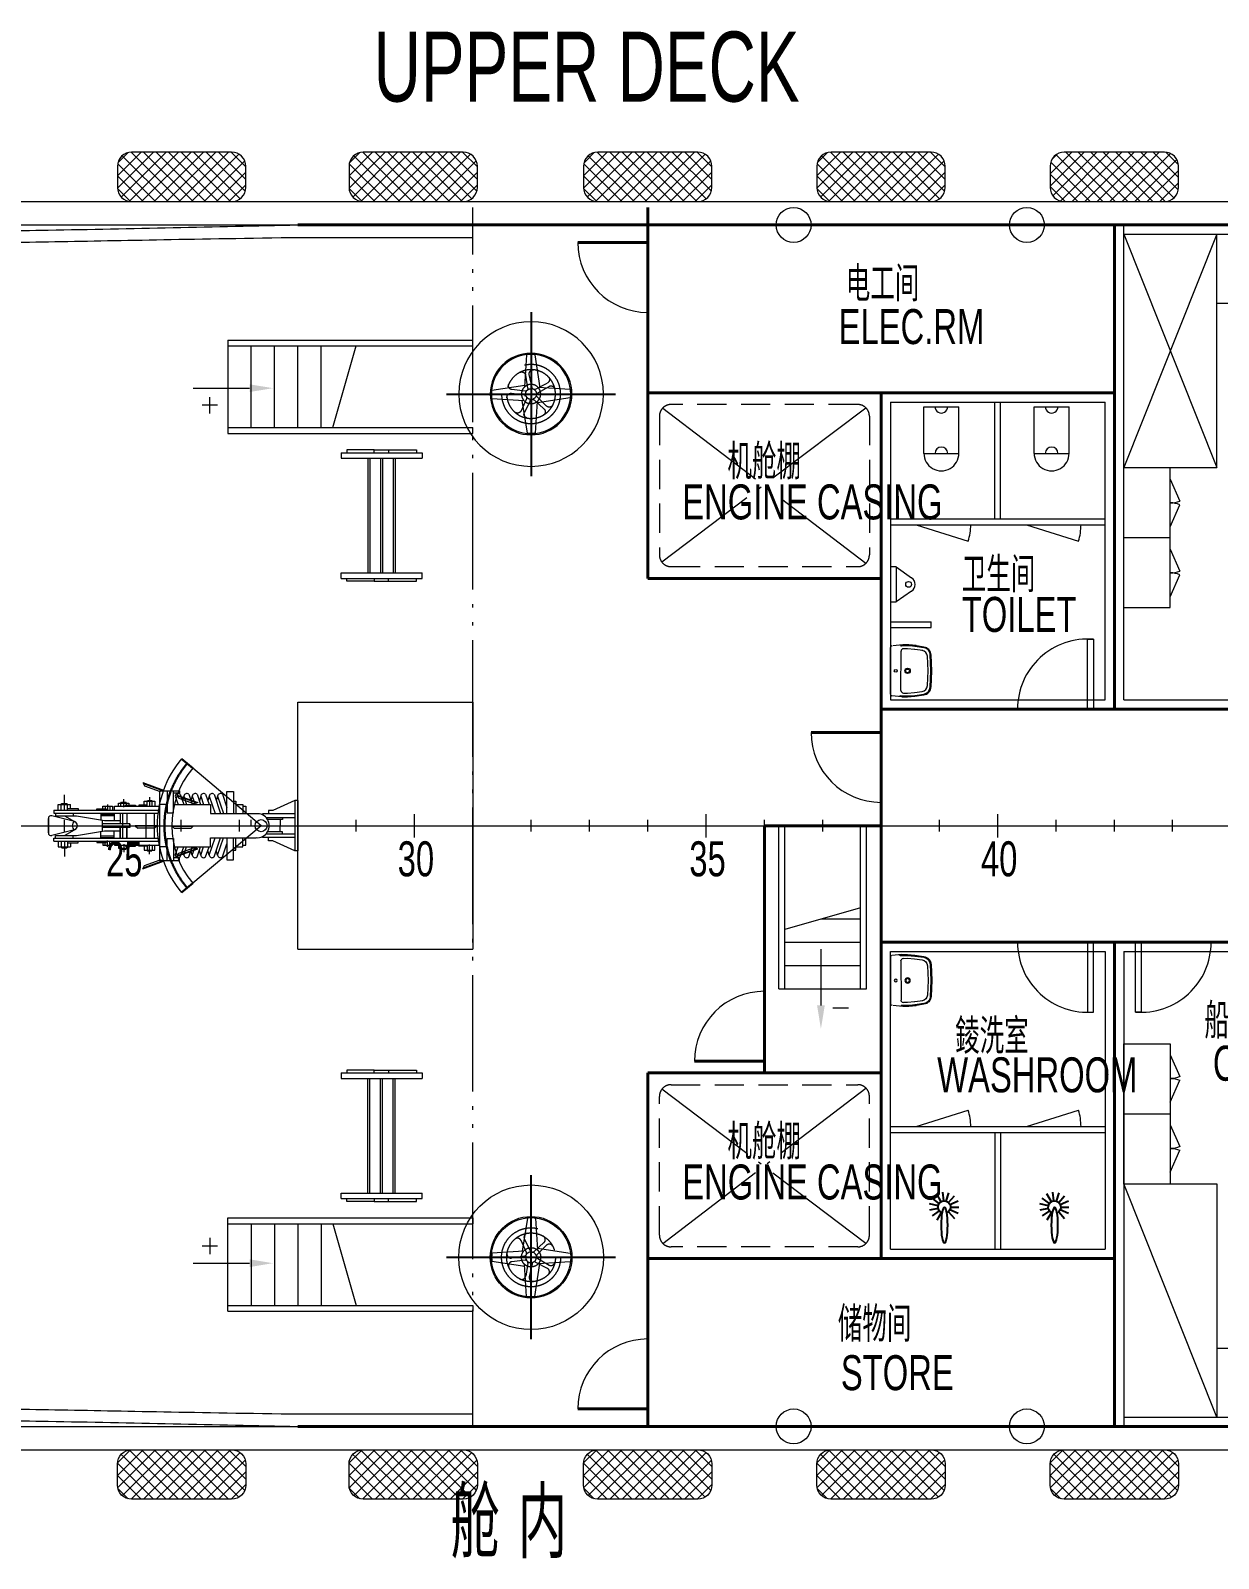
# Model space of a CAD drawing. Extents: x -550205 to -490805, y -239464 to -155364.
# Drawn here: x -524964 to -514781, y -210337 to -197240 of the extents above; entities that cross this region are included whole.
import ezdxf

# ---------------------------------------------------------------- set-up
doc = ezdxf.new("R2010")
doc.units = 0
doc.header["$LTSCALE"] = 500
doc.header["$MEASUREMENT"] = 0
for name, pattern in [('CENTER2', [1.125, 0.75, -0.125, 0.125, -0.125]), ('DASHED2', [0.375, 0.25, -0.125]), ('双点划 ___ _ _ ___ _ _ ___ _ _ ___ _ _', [2.87, 2, -0.25, 0.06, -0.25, 0.06, -0.25]), ('点划线 ____ _ ____ _ ____ _ ____ _ ____ _ ____', [2.56, 2, -0.25, 0.06, -0.25]), ('虚线 __ __ __ __ __ __ __ __ __ __ __ __ __ _', [0.75, 0.5, -0.25])]:
    doc.linetypes.add(name, pattern=pattern)
doc.layers.get('0').update_dxf_attribs({"linetype": 'CONTINUOUS', "lineweight": 20})
doc.layers.add('ACCOM', color=6, linetype='CONTINUOUS')
for name, color, linetype, lineweight in [('LAYER4', 4, 'CONTINUOUS', 20), ('LAYER8', 8, 'CONTINUOUS', 20), ('双点划线', 6, '双点划 ___ _ _ ___ _ _ ___ _ _ ___ _ _', 20), ('点划线', 5, '点划线 ____ _ ____ _ ____ _ ____ _ ____ _ ____', 20), ('虚线', 1, '虚线 __ __ __ __ __ __ __ __ __ __ __ __ __ _', 20)]:
    doc.layers.add(name, color=color, linetype=linetype, lineweight=lineweight)
doc.styles.add('中英混排2', font='romany.shx', dxfattribs={"width": 0.7, "height": 300, "bigfont": 'hztxt.shx'})
pattern_1 = [(315, (303174.22, -413503.066), (-53.5391974, -53.5391974), []), (225, (303174.22, -413503.066), (-53.5391974, 53.5391974), [])]
pattern_2 = [(315, (305174.22, -413503.066), (-53.5391974, -53.5391974), []), (225, (305174.22, -413503.066), (-53.5391974, 53.5391974), [])]
pattern_3 = [(315, (305174.22, -413803.066), (-53.5391974, -53.5391974), []), (225, (305174.22, -413803.066), (-53.5391974, 53.5391974), [])]

# ---------------------------------------------------------------- blocks, each defined once
blk = doc.blocks.new('thtg')
at = {"color": 1}
for p, q in [((-2001, 132), (-2001, 264)), ((-1184, 298), (-1184, -298)), ((-1184, 298), (-1013, 298)), ((-1120, 298), (-1120, 111)), ((-1065, 111), (-1065, 298)), ((-1013, 278), (-1065, 278)), ((-1013, 298), (-1013, 278)), ((-1008, 269), (-978, 182)), ((-935, 269), (-906, 182)), ((-863, 269), (-833, 182)), ((-791, 269), (-761, 182)), ((-718, 269), (-661, 103)), ((-646, 269), (-607, 157)), ((-607, 103), (-607, 294)), ((-607, 294), (-550, 294)), ((-550, 294), (-550, 103)), ((-2091, 132), (-1184, 132)), ((-2091, 132), (-2091, 108)), ((-2053, 132), (-2053, 182)), ((-2053, 182), (-1948, 182)), ((-2028, 182), (-2022, 190)), ((-2028, 132), (-2028, 182)), ((-2022, 190), (-1979, 190)), ((-1973, 182), (-1979, 190)), ((-1973, 132), (-1973, 182)), ((-1973, 146), (-1882, 146)), ((-1948, 146), (-1948, 182)), ((-1882, 146), (-1882, 132)), ((-1723, 132), (-1723, 143)), ((-1723, 143), (-1643, 143)), ((-1672, 143), (-1672, 166)), ((-1672, 166), (-1588, 166)), ((-1650, 166), (-1650, 143)), ((-1643, 143), (-1643, 132)), ((-1630, 182), (-1630, 128)), ((-1610, 166), (-1610, 132)), ((-1588, 166), (-1588, 132)), ((-1572, 132), (-1572, 166)), ((-1572, 166), (-1184, 166)), ((-1536, 166), (-1536, 194)), ((-1536, 194), (-1449, 194)), ((-1517, 194), (-1511, 201)), ((-1517, 166), (-1517, 194)), ((-1511, 201), (-1474, 201)), ((-1492, 159), (-1492, 228)), ((-1477, 166), (-1477, 175)), ((-1477, 175), (-1391, 175)), ((-1468, 194), (-1474, 201)), ((-1468, 166), (-1468, 194)), ((-1449, 194), (-1449, 166)), ((-1391, 175), (-1391, 166)), ((-1292, 175), (-1362, 175)), ((-1362, 175), (-1362, 166)), ((-1316, 175), (-1316, 211)), ((-1316, 211), (-1225, 211)), ((-1292, 211), (-1288, 217)), ((-1292, 166), (-1292, 211)), ((-1288, 217), (-1252, 217)), ((-1270, 244), (-1270, 161)), ((-1249, 211), (-1252, 217)), ((-1249, 166), (-1249, 211)), ((-1225, 211), (-1225, 166)), ((-1195, 108), (-1195, 132)), ((-1120, 182), (-1184, 182)), ((-1065, 182), (-748, 182)), ((-1050, 254), (-1025, 182)), ((-977, 254), (-988, 212)), ((-977, 254), (-953, 182)), ((-905, 254), (-916, 212)), ((-905, 254), (-880, 182)), ((-832, 254), (-843, 212)), ((-832, 254), (-808, 182)), ((-760, 254), (-771, 212)), ((-760, 254), (-708, 103)), ((-748, 182), (-748, 103)), ((-688, 254), (-699, 212)), ((-688, 254), (-636, 103)), ((-550, 211), (-530, 211)), ((-530, 211), (-530, 103)), ((-530, 181), (-472, 181)), ((-472, 181), (-472, 103)), ((-472, 168), (-446, 168)), ((-446, 168), (-446, 103)), ((-26, 216), (-214, 131)), ((-26, 216), (-26, -216)), ((0, 216), (-26, 216)), ((0, 216), (0, -216)), ((-2138, 62), (-2138, -62)), ((-2138, -62), (-2138, 62)), ((-1913, 37), (-2109, 84)), ((-1913, 37), (-2109, 84)), ((-2091, 108), (-1195, 108)), ((-2078, 108), (-2078, 85)), ((-2078, 85), (-1896, 85)), ((-2001, 85), (-1913, 37)), ((-1926, 108), (-1926, 85)), ((-1896, 85), (-1657, 43)), ((-1689, 108), (-1689, 48)), ((-1689, 100), (-1574, 100)), ((-1689, 88), (-1574, 88)), ((-1676, 46), (-1676, -46)), ((-1440, 17), (-1676, 17)), ((-1440, 17), (-1676, 17)), ((-1657, 43), (-1523, 43)), ((-1574, 108), (-1574, 43)), ((-1523, 108), (-1523, 17)), ((-1466, 108), (-1466, 17)), ((-1440, 17), (-1440, -17)), ((-1440, -17), (-1440, 17)), ((-1303, 108), (-1303, -108)), ((-1232, 108), (-1232, -108)), ((-1120, 111), (-1065, 111)), ((-748, 103), (-356, 103)), ((-748, 103), (-356, 103)), ((-26, 101), (-302, 101)), ((-302, 101), (-302, 93)), ((-272, 71), (-26, 71)), ((-131, 53), (-259, 53)), ((-214, 131), (-250, 131)), ((-250, 131), (-250, 101)), ((-151, 53), (-151, 0)), ((-151, -53), (-151, 0)), ((-131, 71), (-131, 53)), ((-1913, -37), (-2109, -84)), ((-1913, -37), (-2109, -84)), ((-2091, -108), (-1195, -108)), ((-2091, -132), (-2091, -108)), ((-2078, -108), (-2078, -84)), ((-2078, -84), (-1896, -84)), ((-2001, -84), (-1913, -37)), ((-1926, -108), (-1926, -84)), ((-1896, -84), (-1657, -43)), ((-1689, -108), (-1689, -48)), ((-1689, -88), (-1574, -88)), ((-1689, -100), (-1574, -100)), ((-1440, -17), (-1676, -17)), ((-1440, -17), (-1676, -17)), ((-1657, -43), (-1523, -43)), ((-1630, -181), (-1630, -128)), ((-1574, -108), (-1574, -43)), ((-1523, -17), (-1523, -108)), ((-1523, -108), (-1523, -17)), ((-1466, -17), (-1466, -108)), ((-1466, -108), (-1466, -17)), ((-1195, -108), (-1195, -132)), ((-1120, -298), (-1120, -111)), ((-1120, -111), (-1065, -111)), ((-1065, -111), (-1065, -298)), ((-760, -254), (-708, -103)), ((-748, -103), (-356, -103)), ((-748, -182), (-748, -103)), ((-748, -103), (-356, -103)), ((-718, -268), (-661, -103)), ((-688, -254), (-636, -103)), ((-607, -103), (-607, -293)), ((-550, -293), (-550, -103)), ((-530, -211), (-530, -103)), ((-472, -180), (-472, -103)), ((-446, -167), (-446, -103)), ((-302, -101), (-302, -92)), ((-26, -101), (-302, -101)), ((-272, -71), (-26, -71)), ((-131, -53), (-259, -53)), ((-250, -131), (-250, -101)), ((-214, -131), (-250, -131)), ((-26, -216), (-214, -131)), ((-131, -71), (-131, -53)), ((-2091, -132), (-1184, -132)), ((-2053, -132), (-2053, -181)), ((-2053, -181), (-1948, -181)), ((-2028, -132), (-2028, -181)), ((-2028, -181), (-2022, -189)), ((-2022, -189), (-1979, -189)), ((-2001, -132), (-2001, -264)), ((-1973, -181), (-1979, -189)), ((-1973, -132), (-1973, -181)), ((-1973, -146), (-1882, -146)), ((-1948, -146), (-1948, -181)), ((-1882, -146), (-1882, -132)), ((-1723, -132), (-1723, -143)), ((-1723, -143), (-1643, -143)), ((-1672, -143), (-1672, -166)), ((-1672, -166), (-1588, -166)), ((-1650, -166), (-1650, -143)), ((-1643, -143), (-1643, -132)), ((-1610, -166), (-1610, -132)), ((-1588, -166), (-1588, -132)), ((-1572, -132), (-1572, -166)), ((-1572, -166), (-1184, -166)), ((-1536, -166), (-1536, -194)), ((-1536, -194), (-1449, -194)), ((-1517, -166), (-1517, -194)), ((-1517, -194), (-1511, -201)), ((-1511, -201), (-1474, -201)), ((-1492, -159), (-1492, -228)), ((-1477, -166), (-1477, -175)), ((-1477, -175), (-1391, -175)), ((-1468, -194), (-1474, -201)), ((-1468, -166), (-1468, -194)), ((-1449, -194), (-1449, -166)), ((-1391, -175), (-1391, -166)), ((-1362, -175), (-1362, -166)), ((-1292, -175), (-1362, -175)), ((-1316, -175), (-1316, -210)), ((-1316, -210), (-1225, -210)), ((-1292, -166), (-1292, -210)), ((-1292, -210), (-1288, -217)), ((-1288, -217), (-1252, -217)), ((-1270, -243), (-1270, -160)), ((-1249, -210), (-1252, -217)), ((-1249, -166), (-1249, -210)), ((-1225, -210), (-1225, -166)), ((-1120, -182), (-1184, -182)), ((-1065, -182), (-748, -182)), ((-1050, -254), (-1025, -182)), ((-1008, -268), (-978, -182)), ((-977, -254), (-988, -212)), ((-977, -254), (-953, -182)), ((-935, -268), (-906, -182)), ((-905, -254), (-916, -212)), ((-905, -254), (-880, -182)), ((-863, -268), (-833, -182)), ((-832, -254), (-843, -212)), ((-832, -254), (-808, -182)), ((-791, -268), (-761, -182)), ((-760, -254), (-771, -212)), ((-688, -254), (-699, -212)), ((-646, -268), (-607, -157)), ((-550, -211), (-530, -211)), ((-530, -180), (-472, -180)), ((-472, -167), (-446, -167)), ((0, -216), (-26, -216)), ((-1184, -298), (-1013, -298)), ((-1013, -277), (-1065, -277)), ((-1013, -298), (-1013, -277)), ((-607, -293), (-550, -293))]:
    blk.add_line(p, q, dxfattribs=at)
blk.add_circle((-315, 0), 51.6, dxfattribs=at)
for centre, radius, start, end in [((-1025, 250), 25.4, 48.7517, 170.5422), ((-952, 250), 25.4, 48.7517, 170.5422), ((-880, 250), 25.4, 48.7517, 170.5422), ((-807, 250), 25.4, 48.7517, 170.5422), ((-735, 250), 25.4, 48.7517, 170.5422), ((-663, 250), 25.4, 48.7517, 170.5422), ((-2115, 62), 23.1, 76.408, 180), ((-2115, 62), 23.1, 76.408, 180), ((-1888, 0), 45.1, 124.8899, 235.1101), ((-1888, 0), 45.1, 124.8899, 235.1101), ((-1930, 0), 40.5, 293.7681, 66.2319), ((-1930, 0), 40.5, 293.7681, 66.2319), ((-347, 0), 103, 264.788, 95.212), ((-347, 0), 103, 264.788, 95.212), ((-2115, -62), 23.1, 180, 283.592), ((-2115, -62), 23.1, 180, 283.592), ((-1025, -249), 25.4, 189.4578, 311.2483), ((-952, -249), 25.4, 189.4578, 311.2483), ((-880, -249), 25.4, 189.4578, 311.2483), ((-807, -249), 25.4, 189.4578, 311.2483), ((-735, -249), 25.4, 189.4578, 311.2483), ((-663, -249), 25.4, 189.4578, 311.2483)]:
    blk.add_arc(centre, radius, start, end, dxfattribs=at)
blk = doc.blocks.new('A$C6C5A0272')
at = {"color": 1, "lineweight": 30}
for p, q in [((-500, 493), (-596, 574)), ((-500, -493), (-596, -574))]:
    blk.add_line(p, q, dxfattribs=at)
at = {"color": 1, "linetype": 'CENTER2', "lineweight": 13, "ltscale": 10}
for q in [(-501, 492), (-501, -492)]:
    blk.add_line((85, 0), q, dxfattribs=at)
at = {"color": 1, "lineweight": 13}
for p, q in [((-928, 369), (-752, 305)), ((-752, 305), (-779, 293)), ((-634, 262), (-458, 198)), ((-458, 198), (-485, 186)), ((0, 0), (0, 50)), ((-805, 0), (-993, 0)), ((-993, 0), (-971, -20)), ((-680, 0), (-493, 0)), ((-493, 0), (-515, -20)), ((-634, -262), (-458, -198)), ((-458, -198), (-485, -186)), ((-928, -369), (-752, -305)), ((-752, -305), (-779, -293))]:
    blk.add_line(p, q, dxfattribs=at)
at = {"color": 1, "lineweight": 13, "ltscale": 20}
for p, q in [((-928, 369), (-914, 342)), ((-914, 342), (-779, 293)), ((-634, 262), (-621, 236)), ((-621, 236), (-485, 186)), ((-827, -20), (-971, -20)), ((-805, 0), (-827, -20)), ((-680, 0), (-659, -20)), ((-659, -20), (-515, -20)), ((-634, -262), (-621, -236)), ((-621, -236), (-485, -186)), ((-928, -369), (-914, -342)), ((-914, -342), (-779, -293))]:
    blk.add_line(p, q, dxfattribs=at)
at = {"color": 1, "linetype": 'DASHED2', "lineweight": 9, "ltscale": 20}
for p, q in [((-925, 362), (-759, 302)), ((-631, 255), (-465, 195)), ((-811, -5), (-988, -5)), ((-675, -5), (-498, -5)), ((-631, -255), (-465, -195)), ((-925, -362), (-759, -302))]:
    blk.add_line(p, q, dxfattribs=at)
at = {"color": 1, "lineweight": 13}
blk.add_circle((85, 0), 51.6, dxfattribs=at)
for radius, start, end in [(890, 139.8622, 160), (765, 139.8622, 220.1378), (890, 160, 180), (890, 180, 220.1378)]:
    blk.add_arc((85, 0), radius, start, end, dxfattribs=at)
at = {"color": 1, "linetype": 'DASHED2', "lineweight": 30, "ltscale": 20}
blk.add_arc((85, 0), 828, 139.8622, 220.1378, dxfattribs=at)
blk = doc.blocks.new('A$C2C0B3BBD')
at = {"color": 0, "lineweight": 20}
for p, q in [((400, 150), (0, 150)), ((0, -150), (0, 150)), ((400, -150), (400, 150)), ((400, -150), (0, -150))]:
    blk.add_line(p, q, dxfattribs=at)
for centre, radius, start, end in [((400, 0), 150, 270, 90), ((0, 0), 54.2, 270, 90), ((400, 0), 54.2, 90, 270)]:
    blk.add_arc(centre, radius, start, end, dxfattribs=at)
blk = doc.blocks.new('A$C31681FFE')
at = {"layer": 'LAYER4', "lineweight": 20}
for p, q in [((-349, 139), (-356, 1)), ((-210, 217), (-287, 206)), ((-147, 223), (-210, 217)), ((-98, 222), (-147, 223)), ((-98, 222), (-12, 214)), ((0, 200), (0, -200)), ((-356, 1), (-349, -138)), ((-288, -204), (-211, -216)), ((-220, -216), (-157, -223)), ((-157, -223), (-108, -222)), ((-108, -222), (-22, -215))]:
    blk.add_line(p, q, dxfattribs=at)
for centre, radius, start, end in [((-278, 136), 70.4, 97.0898, 177.1038), ((-13, 201), 13.1, 355.8226, 86.2874), ((-279, -134), 70.4, 182.5915, 262.6056), ((-15, -199), 15.2, 276.5916, 355.9818)]:
    blk.add_arc(centre, radius, start, end, dxfattribs=at)
at = {"layer": 'LAYER8', "lineweight": 20}
for p, q in [((-341, 139), (-348, 1)), ((-209, 210), (-286, 199)), ((-206, 185), (-272, 176)), ((-147, 215), (-209, 210)), ((-146, 191), (-206, 185)), ((-84, 214), (-147, 215)), ((-112, 190), (-146, 191)), ((-91, 169), (-92, -169)), ((-348, 1), (-342, -137)), ((-317, 126), (-324, 1)), ((-324, 1), (-318, -125)), ((-287, -197), (-210, -209)), ((-277, -174), (-211, -184)), ((-219, -209), (-157, -215)), ((-207, -184), (-147, -190)), ((-157, -215), (-94, -214)), ((-147, -190), (-113, -190))]:
    blk.add_line(p, q, dxfattribs=at)
for centre, radius in [((-148, 0), 22.9), ((-148, 0), 15.8), ((-46, 0), 12.3)]:
    blk.add_circle(centre, radius, dxfattribs=at)
for centre, radius, start, end in [((-278, 136), 63.4, 97.0898, 177.1038), ((-265, 124), 52.8, 98.1252, 177.1038), ((-112, 169), 21.1, 359.8477, 89.4187), ((-84, 221), 7.04, 269.4187, 354.6658), ((-265, -122), 52.8, 182.5915, 261.5663), ((-279, -134), 63.4, 182.6486, 262.6626), ((-113, -169), 21.1, 270.2766, 359.8477), ((-94, -221), 7.04, 5.0296, 90.2766)]:
    blk.add_arc(centre, radius, start, end, dxfattribs=at)
blk = doc.blocks.new('131')
at = {"layer": 'ACCOM', "color": 142}
for p, q in [((-44, -275), (-106, -231)), ((-28, -260), (-66, -194)), ((35, -267), (86, -210)), ((48, -285), (118, -254)), ((-53, -295), (-127, -280)), ((-53, -318), (-127, -334)), ((-44, -338), (-106, -383)), ((-28, -353), (-66, -419)), ((-6, -360), (-14, -435)), ((16, -358), (39, -430)), ((35, -347), (86, -403)), ((48, -329), (118, -359)), ((53, -305), (123, -305))]:
    blk.add_line(p, q, dxfattribs=at)
blk.add_arc((-1, -307), 53.8, 111.8326, 66.4165, dxfattribs=at)
blk.add_ellipse((0, -152), major_axis=(0, 152), ratio=0.186395, dxfattribs=at)
blk = doc.blocks.new('30')
for p, q in [((0, 1200), (400, 1200)), ((0, 1200), (0, 0)), ((400, 0), (400, 1200)), ((400, 1101), (481, 912)), ((400, 693), (481, 881)), ((0, 600), (400, 600)), ((400, 501), (481, 312)), ((400, 93), (481, 281)), ((0, 0), (400, 0))]:
    blk.add_line(p, q)
for centre, start, end in [((400, 1115), 270, 291.8696), ((400, 679), 68.1304, 90), ((400, 515), 270, 291.8696), ((400, 79), 68.1304, 90)]:
    blk.add_arc(centre, 218, start, end)
blk = doc.blocks.new('新块')
blk.add_line((0, 0), (0, 483))
blk.add_solid([(-33, 483), (33, 483), (0, 683)])
blk = doc.blocks.new('RRR')
at = {"color": 0, "ltscale": 5}
for p, q in [((-555, 534), (585, 534)), ((-555, 534), (-555, 457)), ((-555, 457), (585, 457)), ((-89, 574), (-475, 574)), ((-475, 574), (-475, 534)), ((-178, -1157), (-178, 457)), ((-148, -1157), (-148, 457)), ((-89, 534), (-89, 574)), ((-89, 574), (114, 574)), ((0, -1157), (0, 457)), ((30, -1157), (30, 457)), ((114, 574), (114, 534)), ((114, 574), (505, 574)), ((177, -1157), (177, 457)), ((207, -1157), (207, 457)), ((505, 574), (505, 534)), ((585, 534), (585, 457)), ((-555, -1234), (-555, -1157)), ((-555, -1157), (585, -1157)), ((-555, -1234), (585, -1234)), ((-475, -1274), (-475, -1234)), ((-89, -1274), (-475, -1274)), ((-89, -1234), (-89, -1274)), ((-89, -1274), (114, -1274)), ((114, -1274), (114, -1234)), ((114, -1274), (505, -1274)), ((505, -1274), (505, -1234)), ((585, -1234), (585, -1157))]:
    blk.add_line(p, q, dxfattribs=at)
blk = doc.blocks.new('700')
at = {"color": 5, "linetype": 'CENTER2', "lineweight": -3, "ltscale": 10}
for p, q in [((0, -703), (0, 703)), ((-724, 0), (724, 0))]:
    blk.add_line(p, q, dxfattribs=at)
at = {"layer": '双点划线', "linetype": 'DASHED2', "lineweight": 13, "ltscale": 10}
for p, q in [((-32, 336), (-75, 54)), ((38, 336), (55, 62)), ((-40, 41), (-86, 144)), ((-7, 57), (-57, 158)), ((-336, 38), (-62, 55)), ((-57, 11), (-168, -6)), ((27, 51), (110, 127)), ((52, 24), (132, 103)), ((336, 32), (54, 75)), ((-336, -32), (-54, -75)), ((-52, -25), (-164, -38)), ((-38, -336), (-55, -62)), ((-28, -50), (-46, -162)), ((8, -57), (-15, -167)), ((32, -336), (75, -54)), ((39, -42), (139, -94)), ((57, -10), (155, -66)), ((336, -38), (62, -55))]:
    blk.add_line(p, q, dxfattribs=at)
at = {"layer": '双点划线', "color": 1, "linetype": 'Continuous', "lineweight": 13}
for radius in [620, 350, 340]:
    blk.add_circle((0, 0), radius, dxfattribs=at)
at = {"layer": '双点划线', "linetype": 'DASHED2', "lineweight": 13, "ltscale": 10}
for radius in [253, 209, 82.7]:
    blk.add_circle((0, 0), radius, dxfattribs=at)
for centre, radius, start, end in [((0, 0), 338, 83.4587, 95.4148), ((-117, 130), 33.7, 24.2809, 131.9174), ((-27, 173), 33.7, 98.9716, 206.6081), ((88, 152), 33.7, 312.2809, 59.9174), ((0, 0), 338, 173.4587, 185.4148), ((-173, 27), 33.7, 170.9716, 278.6081), ((-60, 33), 21.7, 278.6081, 24.2809), ((0, 0), 46.3, 163.8663, 211.0227), ((0, 0), 46.3, 91.8663, 139.0227), ((12, 67), 21.7, 206.6081, 312.2809), ((0, 0), 46.3, 19.8663, 67.0227), ((67, 9), 21.7, 134.6081, 240.2809), ((156, 79), 33.7, 26.9716, 134.6081), ((0, 0), 344, 353.4587, 5.4148), ((-160, -71), 33.7, 96.2809, 203.9174), ((-49, -47), 21.7, 350.6081, 96.2809), ((0, 0), 46.3, 235.8663, 283.0227), ((29, -61), 21.7, 62.6081, 168.2809), ((0, 0), 46.3, 307.8663, 355.0227), ((124, -124), 33.7, 314.9716, 62.6081), ((171, -37), 33.7, 240.2809, 347.9174), ((-80, -156), 33.7, 242.9716, 350.6081), ((18, -174), 33.7, 168.2809, 275.9174), ((0, 0), 344, 263.4587, 275.4148)]:
    blk.add_arc(centre, radius, start, end, dxfattribs=at)
blk = doc.blocks.new('32323')
for p, q in [((-794, 699), (806, 699)), ((-894, -591), (-894, 599)), ((906, -591), (906, 599)), ((806, -691), (-794, -691))]:
    blk.add_line(p, q)
for centre, start, end in [((-794, 599), 90, 180), ((806, 599), 0, 90), ((-794, -591), 180, 270), ((806, -591), 270, 0)]:
    blk.add_arc(centre, 100, start, end)
at = {"layer": '点划线'}
for p, q in [((876, -661), (-874, 660)), ((-865, -661), (876, 670))]:
    blk.add_line(p, q, dxfattribs=at)
at = {"color": 1, "lineweight": 20, "ltscale": 2, "style": '中英混排2', "width": 0.7}
for s, p in [('机舱棚', (-311, 59)), ('ENGINE CASING ', (-698, -285))]:
    blk.add_text(s, height=300, dxfattribs=at).set_placement(p)
blk = doc.blocks.new('3332')
for p, q in [((806, 691), (-794, 691)), ((-894, 591), (-894, -599)), ((906, 591), (906, -599)), ((-794, -699), (806, -699))]:
    blk.add_line(p, q)
for centre, start, end in [((-794, 591), 90, 180), ((806, 591), 0, 90), ((-794, -599), 180, 270), ((806, -599), 270, 0)]:
    blk.add_arc(centre, 100, start, end)
at = {"layer": '点划线'}
for p, q in [((876, 661), (-874, -660)), ((-865, 661), (876, -670))]:
    blk.add_line(p, q, dxfattribs=at)
at = {"color": 1, "lineweight": 20, "ltscale": 2, "style": '中英混排2', "width": 0.7}
for s, p in [('机舱棚', (-311, 50)), ('ENGINE CASING ', (-698, -294))]:
    blk.add_text(s, height=300, dxfattribs=at).set_placement(p)

msp = doc.modelspace()

# ---------------------------------------------------------------- hatches: boundary and pattern name
h = msp.add_hatch()
h.set_pattern_fill('ANSI37', color=256, scale=605.726872, style=0)
h.set_pattern_definition([(45, (297178.645, 5392.21), (-53.5391974, 53.5391974), []), (135, (297178.645, 5392.21), (-53.5391974, -53.5391974), [])])
edge = h.paths.add_edge_path()
edge.add_line((-524218.7, -198403.1), (-524218.7, -198584.8))
edge.add_arc((-524097.5, -198584.8), 121.1, 180, 270)
edge.add_line((-524097.5, -198706), (-523239.9, -198706))
edge.add_arc((-523239.9, -198584.8), 121.1, 270, 360)
edge.add_line((-523118.8, -198584.8), (-523118.8, -198403.1))
edge.add_arc((-523239.9, -198403.1), 121.1, 360, 450)
edge.add_line((-523239.9, -198282), (-524097.5, -198282))
edge.add_arc((-524097.5, -198403.1), 121.1, 90, 180)
h = msp.add_hatch()
h.set_pattern_fill('ANSI37', color=256, scale=605.726872, style=0)
h.set_pattern_definition([(45, (299163.854, 5392.21), (-53.5391974, 53.5391974), []), (135, (299163.854, 5392.21), (-53.5391974, -53.5391974), [])])
edge = h.paths.add_edge_path()
edge.add_line((-522233.5, -198403.1), (-522233.5, -198584.8))
edge.add_arc((-522112.3, -198584.8), 121.1, 180, 270)
edge.add_line((-522112.3, -198706), (-521254.7, -198706))
edge.add_arc((-521254.7, -198584.8), 121.1, 270, 360)
edge.add_line((-521133.5, -198584.8), (-521133.5, -198403.1))
edge.add_arc((-521254.7, -198403.1), 121.1, 360, 450)
edge.add_line((-521254.7, -198282), (-522112.3, -198282))
edge.add_arc((-522112.3, -198403.1), 121.1, 90, 180)
h = msp.add_hatch()
h.set_pattern_fill('ANSI37', color=256, scale=605.726872, style=0)
h.set_pattern_definition([(45, (301174.22, 5392.21), (-53.5391974, 53.5391974), []), (135, (301174.22, 5392.21), (-53.5391974, -53.5391974), [])])
edge = h.paths.add_edge_path()
edge.add_line((-520223.1, -198403.1), (-520223.1, -198584.8))
edge.add_arc((-520102, -198584.8), 121.1, 180, 270)
edge.add_line((-520102, -198706), (-519244.3, -198706))
edge.add_arc((-519244.3, -198584.8), 121.1, 270, 360)
edge.add_line((-519123.2, -198584.8), (-519123.2, -198403.1))
edge.add_arc((-519244.3, -198403.1), 121.1, 360, 450)
edge.add_line((-519244.3, -198282), (-520102, -198282))
edge.add_arc((-520102, -198403.1), 121.1, 90, 180)
h = msp.add_hatch()
h.set_pattern_fill('ANSI37', color=256, scale=605.726872, style=0)
h.set_pattern_definition([(45, (303174.22, 5392.21), (-53.5391974, 53.5391974), []), (135, (303174.22, 5392.21), (-53.5391974, -53.5391974), [])])
edge = h.paths.add_edge_path()
edge.add_line((-518223.1, -198403.1), (-518223.1, -198584.8))
edge.add_arc((-518102, -198584.8), 121.1, 180, 270)
edge.add_line((-518102, -198706), (-517244.3, -198706))
edge.add_arc((-517244.3, -198584.8), 121.1, 270, 360)
edge.add_line((-517123.2, -198584.8), (-517123.2, -198403.1))
edge.add_arc((-517244.3, -198403.1), 121.1, 360, 450)
edge.add_line((-517244.3, -198282), (-518102, -198282))
edge.add_arc((-518102, -198403.1), 121.1, 90, 180)
h = msp.add_hatch()
h.set_pattern_fill('ANSI37', color=256, scale=605.726872, style=0)
h.set_pattern_definition(pattern_3)
edge = h.paths.add_edge_path()
edge.add_line((-516223.1, -198403.1), (-516223.1, -198584.8))
edge.add_arc((-516102, -198584.8), 121.1, 180, 270)
edge.add_line((-516102, -198706), (-515244.3, -198706))
edge.add_arc((-515244.3, -198584.8), 121.1, 270, 360)
edge.add_line((-515123.2, -198584.8), (-515123.2, -198403.1))
edge.add_arc((-515244.3, -198403.1), 121.1, 360, 450)
edge.add_line((-515244.3, -198282), (-516102, -198282))
edge.add_arc((-516102, -198403.1), 121.1, 90, 180)
h = msp.add_hatch()
h.set_pattern_fill('ANSI37', color=256, scale=605.726872, style=0)
h.set_pattern_definition(pattern_3)
edge = h.paths.add_edge_path()
edge.add_line((-516223.1, -198403.1), (-516223.1, -198584.8))
edge.add_arc((-516102, -198584.8), 121.1, 180, 270)
edge.add_line((-516102, -198706), (-515244.3, -198706))
edge.add_arc((-515244.3, -198584.8), 121.1, 270, 360)
edge.add_line((-515123.2, -198584.8), (-515123.2, -198403.1))
edge.add_arc((-515244.3, -198403.1), 121.1, 360, 450)
edge.add_line((-515244.3, -198282), (-516102, -198282))
edge.add_arc((-516102, -198403.1), 121.1, 90, 180)
h = msp.add_hatch()
h.set_pattern_fill('ANSI37', color=256, scale=605.726872, style=0)
h.set_pattern_definition([(315, (297178.645, -413503.066), (-53.5391974, -53.5391974), []), (225, (297178.645, -413503.066), (-53.5391974, 53.5391974), [])])
edge = h.paths.add_edge_path()
edge.add_line((-524218.7, -209707.7), (-524218.7, -209526))
edge.add_arc((-524097.5, -209526), 121.1, 90, 180, ccw=False)
edge.add_line((-524097.5, -209404.9), (-523239.9, -209404.9))
edge.add_arc((-523239.9, -209526), 121.1, 0, 90, ccw=False)
edge.add_line((-523118.8, -209526), (-523118.8, -209707.7))
edge.add_arc((-523239.9, -209707.7), 121.1, -90, 0, ccw=False)
edge.add_line((-523239.9, -209828.9), (-524097.5, -209828.9))
edge.add_arc((-524097.5, -209707.7), 121.1, 180, 270, ccw=False)
h = msp.add_hatch()
h.set_pattern_fill('ANSI37', color=256, scale=605.726872, style=0)
h.set_pattern_definition([(315, (299163.854, -413503.066), (-53.5391974, -53.5391974), []), (225, (299163.854, -413503.066), (-53.5391974, 53.5391974), [])])
edge = h.paths.add_edge_path()
edge.add_line((-522233.5, -209707.7), (-522233.5, -209526))
edge.add_arc((-522112.3, -209526), 121.1, 90, 180, ccw=False)
edge.add_line((-522112.3, -209404.9), (-521254.7, -209404.9))
edge.add_arc((-521254.7, -209526), 121.1, 0, 90, ccw=False)
edge.add_line((-521133.5, -209526), (-521133.5, -209707.7))
edge.add_arc((-521254.7, -209707.7), 121.1, -90, 0, ccw=False)
edge.add_line((-521254.7, -209828.9), (-522112.3, -209828.9))
edge.add_arc((-522112.3, -209707.7), 121.1, 180, 270, ccw=False)
h = msp.add_hatch()
h.set_pattern_fill('ANSI37', color=256, scale=605.726872, style=0)
h.set_pattern_definition([(315, (301174.22, -413503.066), (-53.5391974, -53.5391974), []), (225, (301174.22, -413503.066), (-53.5391974, 53.5391974), [])])
edge = h.paths.add_edge_path()
edge.add_line((-520223.1, -209707.7), (-520223.1, -209526))
edge.add_arc((-520102, -209526), 121.1, 90, 180, ccw=False)
edge.add_line((-520102, -209404.9), (-519244.3, -209404.9))
edge.add_arc((-519244.3, -209526), 121.1, 0, 90, ccw=False)
edge.add_line((-519123.2, -209526), (-519123.2, -209707.7))
edge.add_arc((-519244.3, -209707.7), 121.1, -90, 0, ccw=False)
edge.add_line((-519244.3, -209828.9), (-520102, -209828.9))
edge.add_arc((-520102, -209707.7), 121.1, 180, 270, ccw=False)
h = msp.add_hatch()
h.set_pattern_fill('ANSI37', color=256, scale=605.726872, style=0)
h.set_pattern_definition(pattern_1)
edge = h.paths.add_edge_path()
edge.add_line((-518223.1, -209707.7), (-518223.1, -209526))
edge.add_arc((-518102, -209526), 121.1, 90, 180, ccw=False)
edge.add_line((-518102, -209404.9), (-517244.3, -209404.9))
edge.add_arc((-517244.3, -209526), 121.1, 0, 90, ccw=False)
edge.add_line((-517123.2, -209526), (-517123.2, -209707.7))
edge.add_arc((-517244.3, -209707.7), 121.1, -90, 0, ccw=False)
edge.add_line((-517244.3, -209828.9), (-518102, -209828.9))
edge.add_arc((-518102, -209707.7), 121.1, 180, 270, ccw=False)
h = msp.add_hatch()
h.set_pattern_fill('ANSI37', color=256, scale=605.726872, style=0)
h.set_pattern_definition(pattern_1)
edge = h.paths.add_edge_path()
edge.add_line((-518223.1, -209707.7), (-518223.1, -209526))
edge.add_arc((-518102, -209526), 121.1, 90, 180, ccw=False)
edge.add_line((-518102, -209404.9), (-517244.3, -209404.9))
edge.add_arc((-517244.3, -209526), 121.1, 0, 90, ccw=False)
edge.add_line((-517123.2, -209526), (-517123.2, -209707.7))
edge.add_arc((-517244.3, -209707.7), 121.1, -90, 0, ccw=False)
edge.add_line((-517244.3, -209828.9), (-518102, -209828.9))
edge.add_arc((-518102, -209707.7), 121.1, 180, 270, ccw=False)
h = msp.add_hatch()
h.set_pattern_fill('ANSI37', color=256, scale=605.726872, style=0)
h.set_pattern_definition(pattern_2)
edge = h.paths.add_edge_path()
edge.add_line((-516223.1, -209707.7), (-516223.1, -209526))
edge.add_arc((-516102, -209526), 121.1, 90, 180, ccw=False)
edge.add_line((-516102, -209404.9), (-515244.3, -209404.9))
edge.add_arc((-515244.3, -209526), 121.1, 0, 90, ccw=False)
edge.add_line((-515123.2, -209526), (-515123.2, -209707.7))
edge.add_arc((-515244.3, -209707.7), 121.1, -90, 0, ccw=False)
edge.add_line((-515244.3, -209828.9), (-516102, -209828.9))
edge.add_arc((-516102, -209707.7), 121.1, 180, 270, ccw=False)
h = msp.add_hatch()
h.set_pattern_fill('ANSI37', color=256, scale=605.726872, style=0)
h.set_pattern_definition(pattern_2)
edge = h.paths.add_edge_path()
edge.add_line((-516223.1, -209707.7), (-516223.1, -209526))
edge.add_arc((-516102, -209526), 121.1, 90, 180, ccw=False)
edge.add_line((-516102, -209404.9), (-515244.3, -209404.9))
edge.add_arc((-515244.3, -209526), 121.1, 0, 90, ccw=False)
edge.add_line((-515123.2, -209526), (-515123.2, -209707.7))
edge.add_arc((-515244.3, -209707.7), 121.1, -90, 0, ccw=False)
edge.add_line((-515244.3, -209828.9), (-516102, -209828.9))
edge.add_arc((-516102, -209707.7), 121.1, 180, 270, ccw=False)

# ---------------------------------------------------------------- linework, layer by layer
at = {"lineweight": 40}
for p, q in [((-519673.1, -200345.4), (-519673.1, -198755.4)), ((-522673.1, -198905.3), (-515173.1, -198905.4)), ((-515673.1, -203055.4), (-515673.1, -198905.4)), ((-515633.3, -198905.4), (-512032.5, -198905.4)), ((-519673.1, -199055.4), (-520273.1, -199055.4)), ((-519673.1, -200345.4), (-519673.1, -201935.4)), ((-517673.1, -200345.4), (-519673.1, -200345.4)), ((-517673.1, -200345.4), (-515673.1, -200345.4)), ((-517673.1, -200345.4), (-517673.1, -207765.4)), ((-519673.1, -201935.4), (-517673.1, -201935.4)), ((-517673.1, -203055.4), (-510173.1, -203055.4)), ((-517673.1, -203255.4), (-518273.1, -203255.4)), ((-518673.1, -204055.4), (-518673.1, -206175.4)), ((-517673.1, -204055.4), (-518673.1, -204055.4)), ((-517673.1, -205055.4), (-510173.1, -205055.4)), ((-515673.1, -205055.4), (-515673.1, -209205.5)), ((-518673.1, -206075.4), (-519273.1, -206075.4)), ((-519673.1, -206175.4), (-517673.1, -206175.4)), ((-519673.1, -206175.4), (-519673.1, -207765.4)), ((-515673.1, -207765.4), (-519673.1, -207765.4)), ((-519673.1, -207765.4), (-519673.1, -209205.5)), ((-519673.1, -209055.5), (-520273.1, -209055.5)), ((-522673.1, -209205.5), (-515173.1, -209205.5)), ((-515620.5, -209205.5), (-512032.5, -209205.4))]:
    msp.add_line(p, q, dxfattribs=at)
for p, q in [((-532085.7, -198906.9), (-522673.1, -198905.3)), ((-515593.1, -202975.4), (-515593.1, -198905.4)), ((-522731.6, -199013.4), (-521173.1, -199013.4)), ((-514793.1, -198985.4), (-515593.1, -200985.4)), ((-515593.1, -198985.4), (-514793.1, -200985.4)), ((-514793.1, -200985.4), (-514793.1, -198985.4)), ((-514793.1, -199575.7), (-513803.1, -199575.7)), ((-523273.1, -199892.4), (-521173.1, -199892.4)), ((-523273.1, -199892.4), (-523273.1, -200692.4)), ((-523273.1, -199942.4), (-521173.1, -199942.4)), ((-523073.1, -200642.4), (-523073.1, -199942.4)), ((-522873.1, -200642.4), (-522873.1, -199942.4)), ((-522673.1, -200642.4), (-522673.1, -199942.4)), ((-522473.1, -200642.4), (-522473.1, -199942.4)), ((-522371.2, -200642.4), (-522173.1, -199942.4)), ((-521173.1, -199942.4), (-521173.1, -199892.4)), ((-523426.2, -200522.1), (-523426.2, -200381.1)), ((-523360.5, -200451.6), (-523491.8, -200451.6)), ((-517593.1, -200425.4), (-515753.1, -200425.4)), ((-517593.1, -200425.4), (-517593.1, -202975.4)), ((-516698.1, -201425.4), (-516698.1, -200425.4)), ((-516648.1, -201425.4), (-516648.1, -200425.4)), ((-515753.1, -202975.4), (-515753.1, -200425.4)), ((-523273.1, -200642.4), (-521173.1, -200642.4)), ((-521173.1, -200692.4), (-521173.1, -200642.4)), ((-523273.1, -200692.4), (-521173.1, -200692.4)), ((-517593.1, -201425.4), (-515753.1, -201425.4)), ((-517593.1, -201475.4), (-515753.1, -201475.4)), ((-517371.4, -201475.4), (-516925.7, -201617.1)), ((-516426.4, -201475.4), (-515980.7, -201617.1)), ((-517543.2, -201837.1), (-517593.2, -201837.1)), ((-517593.2, -201837.1), (-517593.1, -202137.1)), ((-517543.2, -201837.1), (-517543.1, -202137.1)), ((-517543.2, -201837.1), (-517411.4, -201929.9)), ((-517411.4, -202044.4), (-517543.1, -202137.1)), ((-517593.1, -202137.1), (-517543.1, -202137.1)), ((-517593.1, -202307.1), (-517243.1, -202307.1)), ((-517243.1, -202357.1), (-517243.1, -202307.1)), ((-517593.1, -202357.1), (-517243.1, -202357.1)), ((-522673.1, -202995.4), (-521173.1, -202995.4)), ((-522673.1, -205115.4), (-522673.1, -202995.4)), ((-521173.1, -202995.4), (-521173.1, -205115.4)), ((-517593.1, -202975.4), (-515753.1, -202975.4)), ((-515593.1, -202975.4), (-513003.1, -202975.4)), ((-524673.1, -204105.4), (-524673.1, -204005.4)), ((-524173.1, -204155.4), (-524173.1, -203955.4)), ((-523673.1, -204105.4), (-523673.1, -204005.4)), ((-523173.1, -204105.4), (-523173.1, -204005.4)), ((-522673.1, -204105.4), (-522673.1, -204005.4)), ((-522173.1, -204105.4), (-522173.1, -204005.4)), ((-521673.1, -204155.4), (-521673.1, -203955.4)), ((-521173.1, -204105.4), (-521173.1, -204005.4)), ((-520673.1, -204105.4), (-520673.1, -204005.4)), ((-520173.1, -204105.4), (-520173.1, -204005.4)), ((-519673.1, -204105.4), (-519673.1, -204005.4)), ((-519173.1, -204155.4), (-519173.1, -203955.4)), ((-518673.1, -204105.4), (-518673.1, -204005.4)), ((-518173.1, -204105.4), (-518173.1, -204005.4)), ((-517673.1, -204105.4), (-517673.1, -204005.4)), ((-517173.1, -204105.4), (-517173.1, -204005.4)), ((-516673.1, -204155.4), (-516673.1, -203955.4)), ((-516173.1, -204105.4), (-516173.1, -204005.4)), ((-515673.1, -204105.4), (-515673.1, -204005.4)), ((-515173.1, -204105.4), (-515173.1, -204005.4)), ((-540225, -204055.4), (-502173.1, -204055.4)), ((-522673.1, -205115.4), (-521173.1, -205115.4)), ((-517593.1, -205135.4), (-515753.1, -205135.4)), ((-517593.1, -207685.4), (-517593.1, -205135.4)), ((-515753.1, -205135.4), (-515753.1, -207685.4)), ((-515593.1, -205135.4), (-512963.1, -205135.4)), ((-515593.1, -205135.4), (-515593.1, -209205.5)), ((-517371.4, -206635.4), (-516925.7, -206493.8)), ((-516426.4, -206635.4), (-515980.7, -206493.8)), ((-517593.1, -206635.4), (-515753.1, -206635.4)), ((-517593.1, -206685.4), (-515753.1, -206685.4)), ((-516698.1, -206685.4), (-516698.1, -207685.4)), ((-516648.1, -206685.4), (-516648.1, -207685.4)), ((-514793.1, -209125.4), (-515593.1, -207125.4)), ((-514793.1, -207125.4), (-514793.1, -209125.4)), ((-523273.1, -207418.4), (-521173.1, -207418.4)), ((-523273.1, -208218.4), (-523273.1, -207418.4)), ((-521173.1, -207418.4), (-521173.1, -207468.4)), ((-523426.2, -207588.7), (-523426.2, -207729.8)), ((-523273.1, -207468.4), (-521173.1, -207468.4)), ((-523073.1, -207468.4), (-523073.1, -208168.4)), ((-522873.1, -207468.4), (-522873.1, -208168.4)), ((-522673.1, -207468.4), (-522673.1, -208168.4)), ((-522473.1, -207468.4), (-522473.1, -208168.4)), ((-522371.2, -207468.4), (-522173.1, -208168.4)), ((-523360.5, -207659.2), (-523491.8, -207659.2)), ((-517593.1, -207685.4), (-515753.1, -207685.4)), ((-523273.1, -208168.4), (-521173.1, -208168.4)), ((-523273.1, -208218.4), (-521173.1, -208218.4)), ((-521173.1, -208168.4), (-521173.1, -208218.4)), ((-514793.1, -208535.1), (-513763.1, -208535.1)), ((-522731.6, -209097.4), (-521173.1, -209097.4)), ((-532085.7, -209203.9), (-522673.1, -209205.5))]:
    msp.add_line(p, q)
at = {"color": 6}
for p, q in [((-518548.1, -205455.4), (-518548.1, -204055.4)), ((-518498.1, -205455.4), (-518498.1, -204055.4)), ((-517848.1, -205455.4), (-517848.1, -204055.4)), ((-517798.1, -205455.4), (-517798.1, -204055.4)), ((-517848.1, -204758.9), (-518498.1, -204944)), ((-518187, -204855.4), (-517848.1, -204855.4)), ((-518498.1, -205055.4), (-517848.1, -205055.4)), ((-518498.1, -205255.4), (-517848.1, -205255.4)), ((-518548.1, -205455.4), (-517798.1, -205455.4)), ((-518085.3, -205615.9), (-517951.2, -205615.9))]:
    msp.add_line(p, q, dxfattribs=at)
for points in [[(-524218.7, -198403.1), (-524218.7, -198584.8, 0.4142136), (-524097.5, -198706), (-523239.9, -198706, 0.4142136), (-523118.8, -198584.8), (-523118.8, -198403.1, 0.4142136), (-523239.9, -198282), (-524097.5, -198282, 0.4142136)], [(-522233.5, -198403.1), (-522233.5, -198584.8, 0.4142136), (-522112.3, -198706), (-521254.7, -198706, 0.4142136), (-521133.5, -198584.8), (-521133.5, -198403.1, 0.4142136), (-521254.7, -198282), (-522112.3, -198282, 0.4142136)], [(-520223.1, -198403.1), (-520223.1, -198584.8, 0.4142136), (-520102, -198706), (-519244.3, -198706, 0.4142136), (-519123.2, -198584.8), (-519123.2, -198403.1, 0.4142136), (-519244.3, -198282), (-520102, -198282, 0.4142136)], [(-518223.1, -198403.1), (-518223.1, -198584.8, 0.4142136), (-518102, -198706), (-517244.3, -198706, 0.4142136), (-517123.2, -198584.8), (-517123.2, -198403.1, 0.4142136), (-517244.3, -198282), (-518102, -198282, 0.4142136)], [(-516223.1, -198403.1), (-516223.1, -198584.8, 0.4142136), (-516102, -198706), (-515244.3, -198706, 0.4142136), (-515123.2, -198584.8), (-515123.2, -198403.1, 0.4142136), (-515244.3, -198282), (-516102, -198282, 0.4142136)], [(-516223.1, -198403.1), (-516223.1, -198584.8, 0.4142136), (-516102, -198706), (-515244.3, -198706, 0.4142136), (-515123.2, -198584.8), (-515123.2, -198403.1, 0.4142136), (-515244.3, -198282), (-516102, -198282, 0.4142136)], [(-524218.7, -209707.7), (-524218.7, -209526, -0.4142136), (-524097.5, -209404.9), (-523239.9, -209404.9, -0.4142136), (-523118.8, -209526), (-523118.8, -209707.7, -0.4142136), (-523239.9, -209828.9), (-524097.5, -209828.9, -0.4142136)], [(-522233.5, -209707.7), (-522233.5, -209526, -0.4142136), (-522112.3, -209404.9), (-521254.7, -209404.9, -0.4142136), (-521133.5, -209526), (-521133.5, -209707.7, -0.4142136), (-521254.7, -209828.9), (-522112.3, -209828.9, -0.4142136)], [(-520223.1, -209707.7), (-520223.1, -209526, -0.4142136), (-520102, -209404.9), (-519244.3, -209404.9, -0.4142136), (-519123.2, -209526), (-519123.2, -209707.7, -0.4142136), (-519244.3, -209828.9), (-520102, -209828.9, -0.4142136)], [(-518223.1, -209707.7), (-518223.1, -209526, -0.4142136), (-518102, -209404.9), (-517244.3, -209404.9, -0.4142136), (-517123.2, -209526), (-517123.2, -209707.7, -0.4142136), (-517244.3, -209828.9), (-518102, -209828.9, -0.4142136)], [(-518223.1, -209707.7), (-518223.1, -209526, -0.4142136), (-518102, -209404.9), (-517244.3, -209404.9, -0.4142136), (-517123.2, -209526), (-517123.2, -209707.7, -0.4142136), (-517244.3, -209828.9), (-518102, -209828.9, -0.4142136)], [(-516223.1, -209707.7), (-516223.1, -209526, -0.4142136), (-516102, -209404.9), (-515244.3, -209404.9, -0.4142136), (-515123.2, -209526), (-515123.2, -209707.7, -0.4142136), (-515244.3, -209828.9), (-516102, -209828.9, -0.4142136)], [(-516223.1, -209707.7), (-516223.1, -209526, -0.4142136), (-516102, -209404.9), (-515244.3, -209404.9, -0.4142136), (-515123.2, -209526), (-515123.2, -209707.7, -0.4142136), (-515244.3, -209828.9), (-516102, -209828.9, -0.4142136)]]:
    msp.add_lwpolyline(points, format="xyb", close=True)
for points in [[(-525074.6, -198705.4), (-524756.6, -198705.4), (-524438.6, -198705.4), (-524120.6, -198705.4), (-524073.1, -198705.4), (-523755.1, -198705.4), (-523437.1, -198705.4), (-523119.1, -198705.4), (-522801.1, -198705.4), (-522483.1, -198705.4), (-522435.6, -198705.4), (-522117.6, -198705.4), (-521799.6, -198705.4), (-521481.6, -198705.4), (-521163.6, -198705.3), (-520845.6, -198705.3), (-520798.1, -198705.3), (-520480.1, -198705.3), (-520162.1, -198705.3), (-519844.1, -198705.4), (-519526.1, -198705.4), (-519208.1, -198705.4), (-519160.6, -198705.4), (-518842.6, -198705.5), (-518524.7, -198705.5), (-518206.7, -198705.5), (-517888.7, -198705.5), (-517570.6, -198705.5), (-517523.1, -198705.5), (-517205.1, -198705.5), (-516887.1, -198705.4), (-516569, -198705.4), (-516251, -198705.4), (-515933.1, -198705.4), (-515885.6, -198705.4), (-515567.8, -198705.5), (-515250, -198705.6), (-515173.1, -198705.6)], [(-515593.2, -200985.4), (-514793.1, -200985.4)], [(-515593.2, -207125.4), (-514793.1, -207125.4)], [(-525074.6, -209405.4), (-524756.6, -209405.4), (-524438.6, -209405.4), (-524120.6, -209405.4), (-524073.1, -209405.4), (-523755.1, -209405.4), (-523437.1, -209405.4), (-523119.1, -209405.4), (-522801.1, -209405.4), (-522483.1, -209405.4), (-522435.6, -209405.4), (-522117.6, -209405.4), (-521799.6, -209405.5), (-521481.6, -209405.5), (-521163.6, -209405.5), (-520845.6, -209405.5), (-520798.1, -209405.5), (-520480.1, -209405.5), (-520162.1, -209405.5), (-519844.1, -209405.5), (-519526.1, -209405.5), (-519208.1, -209405.4), (-519160.6, -209405.4), (-518842.6, -209405.4), (-518524.7, -209405.3), (-518206.7, -209405.3), (-517888.7, -209405.3), (-517570.6, -209405.3), (-517523.1, -209405.3), (-517205.1, -209405.4), (-516887.1, -209405.4), (-516569, -209405.5), (-516251, -209405.5), (-515933.1, -209405.4), (-515885.6, -209405.4), (-515567.8, -209405.3), (-515250, -209405.2), (-515173.1, -209405.2)]]:
    msp.add_lwpolyline(points)
for points in [[(-515622, -198705.6), (-515432.1, -198705.6), (-515114.1, -198705.5), (-514795.9, -198705), (-514748.3, -198704.9, -0.0009084), (-514429.4, -198704.6, 0.0014183), (-512011.9, -198705.8)], [(-515593.1, -198985.4), (-514141.1, -198985.4, 0.0005526), (-513791.1, -198985), (-513441.3, -198984.2, -0.0005827), (-513091.7, -198983.8, -0.0002915), (-513003.1, -198983.9, -0.0002915)], [(-515593.1, -209125.4), (-514141.1, -209125.4, -0.0005526), (-513791.1, -209125.9), (-513441.3, -209126.7, 0.0005827), (-513091.7, -209127.1, 0.0004232), (-512963.1, -209126.9)], [(-515537.3, -209405.2), (-515432.1, -209405.2), (-515114.1, -209405.4), (-514795.9, -209405.8), (-514748.3, -209405.9, 0.0009084), (-514429.4, -209406.3, -0.0014183), (-512011.9, -209405.1)]]:
    msp.add_lwpolyline(points, format="xyb")
at = {"color": 0}
for points in [[(-515903.1, -202455.4), (-515853.1, -202455.4), (-515853.1, -203055.4), (-515903.1, -203055.4)], [(-515903.1, -205655.4), (-515853.1, -205655.4), (-515853.1, -205055.4), (-515903.1, -205055.4)], [(-515443.1, -205655.4), (-515493.1, -205655.4), (-515493.1, -205055.4), (-515443.1, -205055.4)]]:
    msp.add_lwpolyline(points, close=True, dxfattribs=at)
for centre, radius in [((-518423.1, -198905.4), 150), ((-516423.1, -198905.4), 150), ((-517436.6, -201987.1), 25), ((-518423.1, -209205.5), 150), ((-516423.1, -209205.5), 150)]:
    msp.add_circle(centre, radius)
for centre, radius, start, end in [((-519673.1, -199055.4), 600, 180, 270), ((-517371.4, -201475.4), 467.6, 342.37019, 0), ((-516426.4, -201475.4), 467.6, 342.37019, 0), ((-517451.7, -201987.1), 70, 305.14223, 54.86008), ((-517673.1, -203255.4), 600, 180, 270), ((-518673.1, -206075.4), 600, 90, 180), ((-517371.4, -206635.4), 467.6, 0, 17.62981), ((-516426.4, -206635.4), 467.6, 0, 17.62981), ((-519673.1, -209055.5), 600, 90, 180)]:
    msp.add_arc(centre, radius, start, end)
for centre, start, end in [((-515903.1, -203055.4), 85.21981, 180), ((-515903.1, -205055.4), 180, 274.78019), ((-515443.1, -205055.4), 265.21981, 0)]:
    msp.add_arc(centre, 600, start, end, dxfattribs=at)
for points, knots in [([(-525673.3, -198964.3), (-525386.2, -198959.9), (-524386.1, -198943.7), (-523386.1, -198921.3), (-522673.1, -198905.3)], [7366.950949, 7366.950949, 7366.950949, 7366.950949, 8228.2628145, 10367.6592444, 10367.6592444, 10367.6592444, 10367.6592444]), ([(-525674.5, -199064.3), (-525386.6, -199059.9), (-524506.6, -199045.7), (-523626.6, -199026.6), (-522731.6, -199013.4)], [7368.3212267, 7368.3212267, 7368.3212267, 7368.3212267, 8232.0937785, 10008.8101803, 10008.8101803, 10008.8101803, 10008.8101803]), ([(-525674.5, -209046.5), (-525386.6, -209050.9), (-524506.6, -209065.2), (-523626.6, -209084.2), (-522731.6, -209097.4)], [7368.3212267, 7368.3212267, 7368.3212267, 7368.3212267, 8232.0937785, 10008.8101803, 10008.8101803, 10008.8101803, 10008.8101803]), ([(-525673.3, -209146.6), (-525386.2, -209150.9), (-524386.1, -209167.1), (-523386.1, -209189.5), (-522673.1, -209205.5)], [7366.950949, 7366.950949, 7366.950949, 7366.950949, 8228.2628145, 10367.6592444, 10367.6592444, 10367.6592444, 10367.6592444])]:
    msp.add_open_spline(points, degree=3, knots=knots)
at = {"layer": '双点划线'}
msp.add_line((-521173.1, -209205.5), (-521173.1, -198755.3), dxfattribs=at)

# ---------------------------------------------------------------- block references
at = {"color": 3, "linetype": 'Continuous', "lineweight": -3, "xscale": -1, "rotation": 180}
msp.add_blockref('700', (-520673.1, -200355.4), dxfattribs=at)
for name, p, rotation in [('新块', (-523568.8, -200305.1), 270), ('A$C2C0B3BBD', (-517155.8, -200463.8), 270), ('A$C2C0B3BBD', (-516210.8, -200463.8), 270), ('A$C31681FFE', (-517593.1, -202728.2), 180)]:
    msp.add_blockref(name, p, dxfattribs=dict(rotation=rotation))
at = {"color": 0, "lineweight": 20, "xscale": -0.6090000001713634, "yscale": 0.6089999999967404, "zscale": 0.609, "rotation": 180}
msp.add_blockref('RRR', (-521964.1, -201610.7), dxfattribs=at)
msp.add_blockref('30', (-515593.2, -202185.4))
at = {"color": 1, "lineweight": 13}
for name, p in [('A$C6C5A0272', (-523073.1, -204055.4)), ('thtg', (-522673.1, -204055.4))]:
    msp.add_blockref(name, p, dxfattribs=at)
at = {"color": 6, "xscale": -1, "rotation": 180}
msp.add_blockref('新块', (-518188.4, -205113.6), dxfattribs=at)
at = {"xscale": -1}
msp.add_blockref('A$C31681FFE', (-517593.1, -205382.6), dxfattribs=at)
for name, p, rotation in [('30', (-515593.1, -205925.4), 180), ('新块', (-523568.8, -207805.8), 270)]:
    msp.add_blockref(name, p, dxfattribs=dict(at, rotation=rotation))
at = {"color": 0, "lineweight": 20, "xscale": 0.6090000001713634, "yscale": 0.6090000001713634, "zscale": 0.6090000001713634}
msp.add_blockref('RRR', (-521964.1, -206500.2), dxfattribs=at)
at = {"color": 3, "linetype": 'Continuous', "lineweight": -3}
msp.add_blockref('700', (-520673.1, -207755.4), dxfattribs=at)
at = {"color": 0, "xscale": -1, "rotation": 180}
for p in [(-517130, -207631.6), (-516185, -207631.6)]:
    msp.add_blockref('131', p, dxfattribs=at)
at = {"layer": '虚线', "color": 0, "linetype": 'ByBlock'}
for name, p in [('3332', (-518678.9, -201136.1)), ('32323', (-518678.9, -206974.8))]:
    msp.add_blockref(name, p, dxfattribs=at)

# ---------------------------------------------------------------- texts
at = {"color": 1, "lineweight": 20, "ltscale": 2, "style": '中英混排2', "width": 0.7}
for s, height, p in [('UPPER DECK', 600, (-522023.1, -197848.6)), ('电工间', 300, (-517975.3, -199562.1)), ('ELEC.RM ', 300, (-518036.4, -199927.1)), ('卫生间', 300, (-516980.9, -202054.6)), ('TOILET', 300, (-516980.9, -202394.5)), ('25', 300, (-524316.5, -204489.5)), ('30', 300, (-521816.5, -204489.5)), ('35', 300, (-519316.5, -204489.5)), ('40', 300, (-516816.5, -204489.5)), ('船员室(2人)', 300, (-514900.5, -205879.2)), ('錂洗室', 300, (-517037.5, -206011.1)), ('CREW/2P', 300, (-514828.1, -206241.7)), ('WASHROOM', 300, (-517191.7, -206341.3)), ('储物间', 300, (-518043.5, -208480.3)), ('STORE', 300, (-518017.4, -208894.2)), ('舱 内', 600, (-521361.7, -210333.9))]:
    msp.add_text(s, height=height, dxfattribs=at).set_placement(p)

doc.saveas('drawing.dxf')
